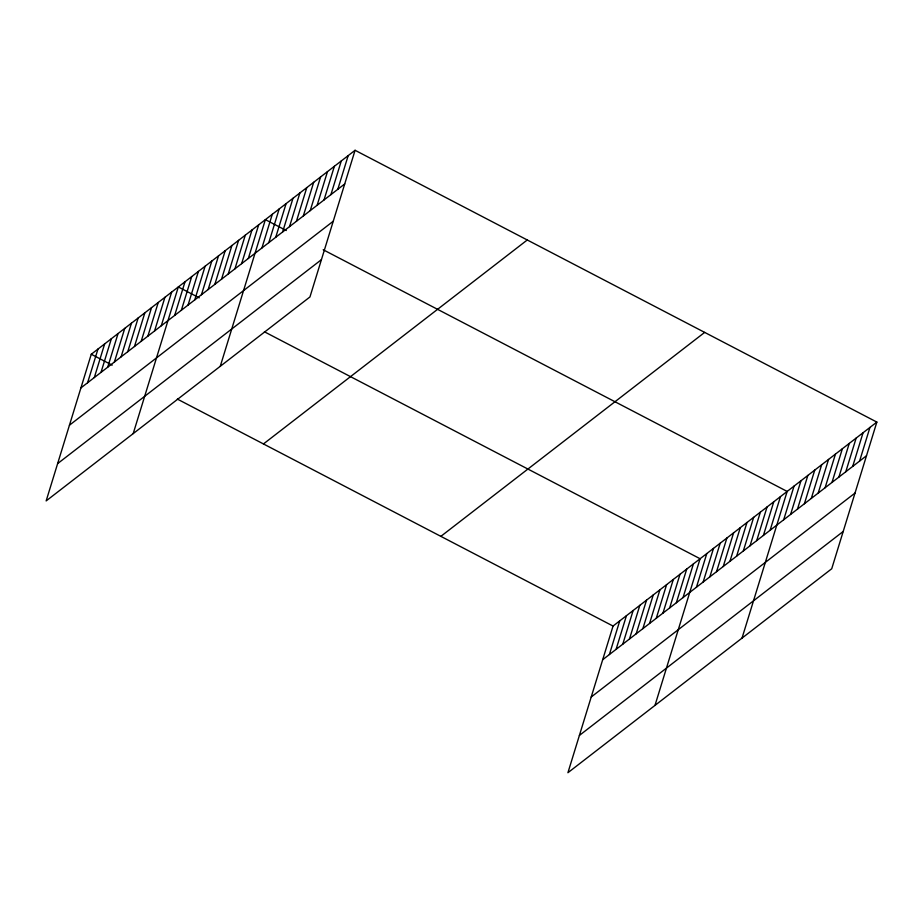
<?xml version="1.0" encoding="UTF-8"?>
<svg xmlns="http://www.w3.org/2000/svg" width="923" height="923" viewBox="0 0 923 923"><rect width="100%" height="100%" fill="white"/><g stroke="black" fill="none" stroke-linecap="round" stroke-linejoin="round"><path stroke-width="1.38" d="M355.078 150.287L91.273 354.247L46.15 500.912L309.955 296.952L355.078 150.287L876.85 422.088L831.727 568.753L567.922 772.713L613.045 626.048L876.85 422.088M87.604 382.733L97.965 349.079M94.308 377.565L104.657 343.898M100.999 372.384L111.36 338.718M107.703 367.204L118.052 333.538M114.394 362.024L124.755 328.369M121.098 356.855L131.447 323.188M127.789 351.675L138.15 318.008M134.481 346.494L144.842 312.828M141.184 341.314L151.534 307.659M147.876 336.145L158.237 302.479M154.579 330.965L164.929 297.298M161.271 325.784L171.632 292.118M133.2 433.602L178.324 286.949L199.23 297.841M174.666 315.435L185.015 281.769M181.358 310.255L191.719 276.588M188.061 305.075L198.41 271.408M194.753 299.894L205.114 266.239M201.456 294.725L211.805 261.059M208.148 289.545L218.509 255.879M214.84 284.365L225.2 250.698M221.543 279.184L231.892 245.53M228.235 274.016L238.596 240.349M234.938 268.835L245.287 235.169M241.63 263.655L251.991 229.989M248.322 258.475L258.682 224.82M220.262 366.304L265.374 219.639L286.292 230.531M261.924 247.964L272.273 214.309M268.824 242.634L279.173 208.967M275.723 237.303L286.084 203.637M282.623 231.961L292.983 198.307M289.522 226.631L299.883 192.965M296.421 221.301L306.782 187.634M303.321 215.959L313.682 182.293M310.22 210.629L320.581 176.962M317.12 205.298L327.48 171.632M324.019 199.956L334.38 166.29M330.919 194.626L341.279 160.96M337.818 189.284L348.179 155.629M609.388 654.534L619.737 620.867M616.079 649.354L626.44 615.687M622.783 644.173L633.132 610.518M629.474 639.004L639.835 605.338M636.178 633.824L646.527 600.158M642.87 628.644L653.23 594.977M649.561 623.463L659.922 589.809M656.265 618.295L666.614 584.628M662.956 613.114L673.317 579.448M669.66 607.934L680.009 574.268M676.351 602.754L686.712 569.099M683.043 597.585L693.404 563.918M654.984 705.403L700.096 558.738L264.416 331.795M696.438 587.224L706.799 553.558M703.141 582.044L713.491 548.389M709.833 576.875L720.194 543.209M716.536 571.695L726.886 538.028M723.228 566.514L733.589 532.848M729.92 561.334L740.281 527.679M736.623 556.165L746.972 522.499M743.315 550.985L753.676 517.318M750.018 545.805L760.367 512.138M756.71 540.624L767.071 506.969M763.402 535.455L773.762 501.789M770.105 530.275L780.466 496.609M742.034 638.093L787.157 491.428L323.188 249.752M783.696 519.764L794.057 486.098M790.596 514.423L800.956 480.768M797.495 509.092L807.856 475.426M804.395 503.762L814.755 470.095M811.294 498.42L821.655 464.765M818.193 493.09L828.554 459.423M825.093 487.759L835.453 454.093M831.992 482.417L842.353 448.763M838.892 477.087L849.252 443.421M845.791 471.757L856.152 438.09M852.69 466.415L863.051 432.76M859.59 461.085L869.951 427.418M80.912 387.914L344.717 183.954M69.444 425.203L333.249 221.243M57.618 463.623L321.423 259.663M263.459 443.94L527.264 239.98M440.859 536.355L704.664 332.395M602.684 659.714L866.489 455.754M591.216 697.003L855.021 493.044M579.402 735.423L843.207 531.463M91.273 354.247L112.179 365.139M177.366 399.094L613.045 626.048"/></g></svg>
